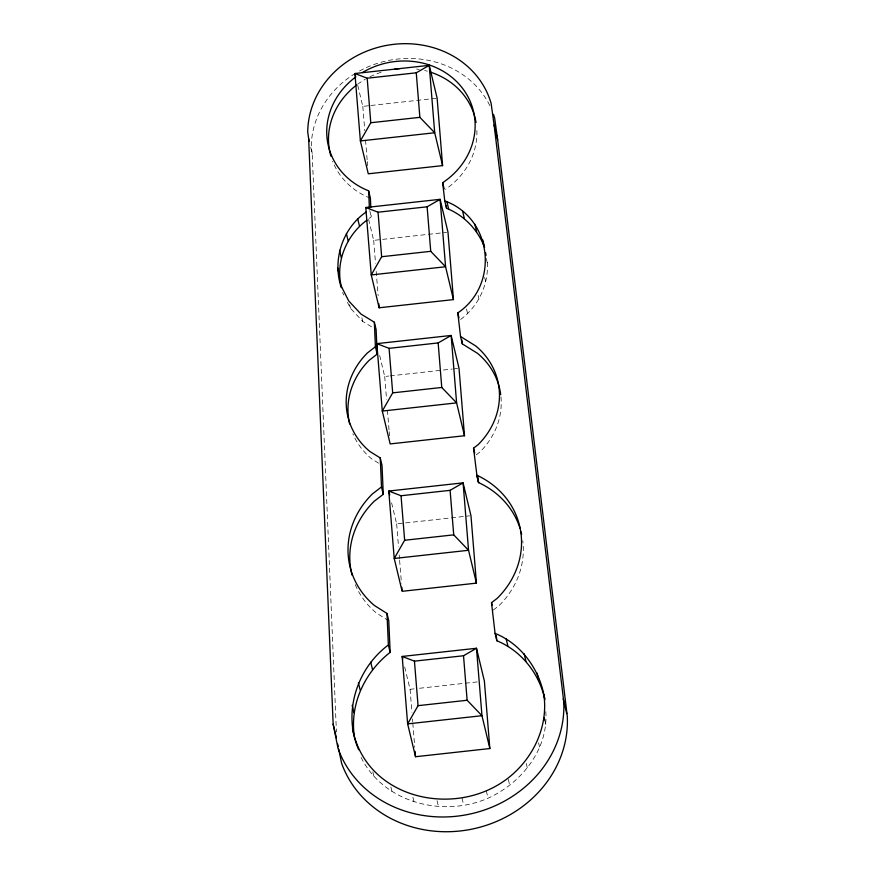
<?xml version="1.0" encoding="UTF-8"?>
<svg xmlns="http://www.w3.org/2000/svg" width="875" height="875" viewBox="0 0 875 875"><rect width="100%" height="100%" fill="white"/><g stroke="black" fill="none" stroke-linecap="round" stroke-linejoin="round"><path stroke-width="0.66" stroke-dasharray="4.38 3.28" d="M460.578 319.484C478.341 306.534 489.027 283.927 487.255 261.997M361.102 757.466C383.698 802.933 443.275 817.917 488.075 798.175C521.27 783.256 548.581 749.372 545.792 711.67M369.075 218.487L371.208 216.803L371.044 212.822M476.252 454.836L480.058 451.883A77.044 69.42 -13.5 0 0 500.872 395.981M493.27 610.072L498.925 605.741A87.216 78.586 -13.5 0 0 522.747 540.75M357.755 85.345L362.808 106.378L369.567 105.634M370.913 105.481L437.128 98.186M368.616 219.341L373.669 240.362L446.633 232.323M379.663 355.469L384.705 376.491L388.762 376.042M390.108 375.9L452.266 369.053M453.622 368.911L457.669 368.462M391.606 502.873L396.659 523.895L469.623 515.856M404.698 666.969L410.069 689.303L414.116 688.855M419.53 688.264L477.63 681.866M347.419 302.258L350.492 308.306L362.764 321.431L372.772 327.545M378.569 463.17L371.7 458.894A77.044 69.42 -13.5 0 1 352.866 433.792M388.773 620.823L376.228 612.905A87.216 78.586 -13.5 0 1 354.856 583.658M342.519 292.578L343.744 294.995M486.27 258.519L487.736 264.655M484.641 277.375L485.822 282.297M478.089 295.4L478.964 299.086M466.484 308.984L467.666 313.895M544.797 720.267L545.978 725.178M538.562 742.798L539.744 747.72M526.225 763.383L527.406 768.294M508.298 779.362L509.775 785.509M369.742 210.656L371.208 216.803M486.303 790.814L488.075 798.175M361.878 317.745L362.764 321.431M349.606 304.62L350.492 308.306M310.723 147.383L312.2 153.53L336.416 731.992M462.011 798.087L463.783 805.448M437.062 800.691L438.539 806.827M412.902 797.3L414.083 802.222M390.884 787.008L392.066 791.93M372.816 771.75L373.986 776.661M312.2 153.53L311.27 146.858A93.68 84.416 -13.5 0 1 353.773 74.364M362.808 106.378L364.777 130.648M365.542 140.088L367.183 160.311M367.292 161.656L367.62 165.703M373.669 240.362L375.528 263.288M376.184 271.381L378.153 295.652M384.705 376.491L386.564 399.416M387.439 410.211L389.08 430.434M389.189 431.78L389.517 435.827M396.659 523.895L398.519 546.82M399.175 554.914L399.503 558.95M399.613 560.306L401.461 583.231M410.069 689.303L411.928 712.228M412.475 718.966L412.694 721.667M412.803 723.012L414.772 747.283M359.548 70.962A93.68 84.416 -13.5 0 1 379.619 62.672M380.92 62.3A93.68 84.416 -13.5 0 1 489.956 105.897M476.875 130.539A74.594 67.222 -13.5 0 1 445.55 189.306M370.409 198.22A74.594 67.222 -13.5 0 1 332.609 161.241M357.612 84.263A74.594 67.222 -13.5 0 1 365.345 79.22M369.928 76.781A74.594 67.222 -13.5 0 1 381.959 72.013M416.598 69.027A74.594 67.222 -13.5 0 1 419.289 69.42M424.659 70.503A74.594 67.222 -13.5 0 1 427.317 71.192"/><path stroke-width="1.31" d="M341.337 287.667C331.986 260.367 342.409 228.255 366.242 211.958M341.545 287.262C334.928 262.533 346.511 234.938 366.942 220.172M358.684 749.755C342.541 713.081 356.672 668.609 388.369 644.973L387.002 613.452L374.456 605.533A87.216 78.586 -13.5 0 1 372.4 493.927L381.5 486.948L380.242 457.931L369.928 451.522A77.044 69.42 -13.5 0 1 367.369 352.975L375.408 346.73L374.347 322.219L360.992 314.059L348.72 300.945L340.747 285.206M354.255 735.634C349.792 703.642 365.05 671.923 390.141 652.345L388.773 620.823L387.002 613.452M362.458 72.505A74.594 67.222 -13.5 0 1 463.367 89.414A74.594 67.222 -13.5 0 1 442.652 182.7L444.773 200.922C492.669 218.192 499.472 284.845 457.8 312.911L460.545 336.525L475.727 345.964A77.044 69.42 -13.5 0 1 478.286 444.511L473.539 448.208L476.897 475.256A87.216 78.586 -13.5 0 1 497.153 598.369L491.509 602.7L495.075 633.402C520.614 643.694 538.606 668.15 543.889 694.837C548.352 726.841 533.094 758.559 508.003 778.138C455.295 819.033 365.433 799.028 352.494 728.263M355.545 76.147L354.922 73.522L367.183 78.214L370.792 122.741L360.38 140.941L368.277 173.797L442.586 165.616L437.128 98.186L429.242 65.341L354.922 73.522L360.38 140.941L434.7 132.759L442.586 165.616M365.783 207.506L378.044 212.209L381.653 256.725L371.252 274.936L379.137 307.781L453.458 299.6L447.989 232.181L440.103 199.325L365.783 207.506L371.252 274.936L445.572 266.755L453.458 299.6M377.453 346.27L376.819 343.645L389.08 348.338L392.689 392.864L382.287 411.064L390.173 443.92L464.494 435.739L459.025 368.309L451.139 335.464L376.819 343.645L382.287 411.064L456.608 402.883L464.494 435.739M389.714 494.988L388.773 491.039L401.034 495.742L404.644 540.258L394.231 558.469L402.117 591.314L476.438 583.133L470.969 515.714L463.083 482.858L388.773 491.039L394.231 558.469L468.552 550.288L476.438 583.133M402.806 659.083L402.183 656.447L414.444 661.15L418.053 705.666L407.641 723.877L415.527 756.722L489.847 748.541L484.389 681.122L476.492 648.266L402.183 656.447L407.641 723.877L481.961 715.695L489.847 748.541M374.347 322.219L376.108 329.591L377.18 354.102L369.141 360.347A77.044 69.42 -13.5 0 0 349.65 423.948M380.242 457.931L382.014 465.303L383.272 494.32L374.172 501.287A87.216 78.586 -13.5 0 0 352.056 575.148M416.259 72.811L429.242 65.341L434.7 132.759L419.869 117.338L416.259 72.811L367.183 78.214M427.12 206.806L440.103 199.325L445.572 266.755L430.73 251.322L427.12 206.806L378.044 212.209M438.156 342.934L451.139 335.464L456.608 402.883L441.766 387.461L438.156 342.934L389.08 348.338M450.1 490.339L463.083 482.858L468.552 550.288L453.72 534.855L450.1 490.339L401.034 495.742M463.52 655.747L476.492 648.266L481.961 715.695L467.13 700.263L463.52 655.747L414.444 661.15M370.792 122.741L419.869 117.338M381.653 256.725L430.73 251.322M392.689 392.864L441.766 387.461M404.644 540.258L453.72 534.855M418.053 705.666L467.13 700.263M444.773 200.922L446.545 208.294C464.045 215.294 477.936 229.742 484.608 247.384M476.678 475.191L478.669 482.628A87.216 78.586 -13.5 0 1 519.969 528.194M495.075 633.402L496.847 640.773C521.358 650.759 539.547 673.848 544.852 699.65M460.545 336.525L462.317 343.897L477.498 353.336A77.044 69.42 -13.5 0 1 500.719 394.691M494.123 125.136L563.73 701.433A116.277 104.77 -13.5 0 1 468.869 814.275A116.277 104.77 -13.5 0 1 338.045 748.486L333.156 724.216L308.656 138.786L307.727 132.103A93.68 84.416 -13.5 0 1 389.342 44.931A93.68 84.416 -13.5 0 1 491.105 103.294L494.123 125.136L497.667 139.891L567.273 716.188A116.277 104.77 -13.5 0 1 472.402 829.03A116.277 104.77 -13.5 0 1 341.589 763.241L338.756 749.186M482.836 240.012L484.312 246.159M474.863 224.284L476.634 231.656M462.591 211.17L464.363 218.531M442.652 182.7L444.128 188.847M446.863 201.556L448.623 208.917M563.216 698.884L566.759 713.639M457.8 312.911L458.981 317.822M543.889 694.837L544.775 698.523M537.053 673.017L538.825 680.389M544.206 717.806L544.797 720.267M524.158 653.811L525.93 661.183M473.539 448.208L474.709 453.119M476.897 475.256L478.669 482.628M506.089 638.553L507.85 645.925M491.509 602.7L492.089 605.15M355.852 76.891A74.594 67.222 -13.5 0 0 368.638 190.848L370.409 198.22L370.803 207.506M357.689 218.695L359.461 226.067M375.408 346.73L377.18 354.102M346.38 233.505L348.152 240.877M339.533 250.305L341.305 257.677M308.656 138.786L309.247 141.236M337.608 267.936L339.38 275.308M381.5 486.948L383.272 494.32M388.369 644.973L390.141 652.345M370.748 662.189L372.509 669.55M358.4 682.763L360.172 690.134M352.177 705.305L353.938 712.666M333.156 724.216L336.405 737.734M337.728 744.078L338.242 746.637M485.57 252.7L486.052 255.358M497.667 139.891L494.648 118.048A93.68 84.416 -13.5 0 0 493.467 114.352M446.239 205.691L446.545 208.294M461.858 339.959L462.317 343.897M477.663 475.814L478.439 482.562M496.223 635.436L496.847 640.773M378.809 303.745L379.137 307.781M401.789 587.278L402.008 589.969M415.089 751.33L415.527 756.722M368.638 190.848L369.381 208.097M521.041 531.88A87.216 78.586 -13.5 0 1 521.642 534.384M330.881 156.133A74.594 67.222 -13.5 0 1 356.519 85.094M394.691 69.169A74.594 67.222 -13.5 0 1 399.82 68.6M429.92 71.969A74.594 67.222 -13.5 0 1 476.044 122.489"/></g></svg>
